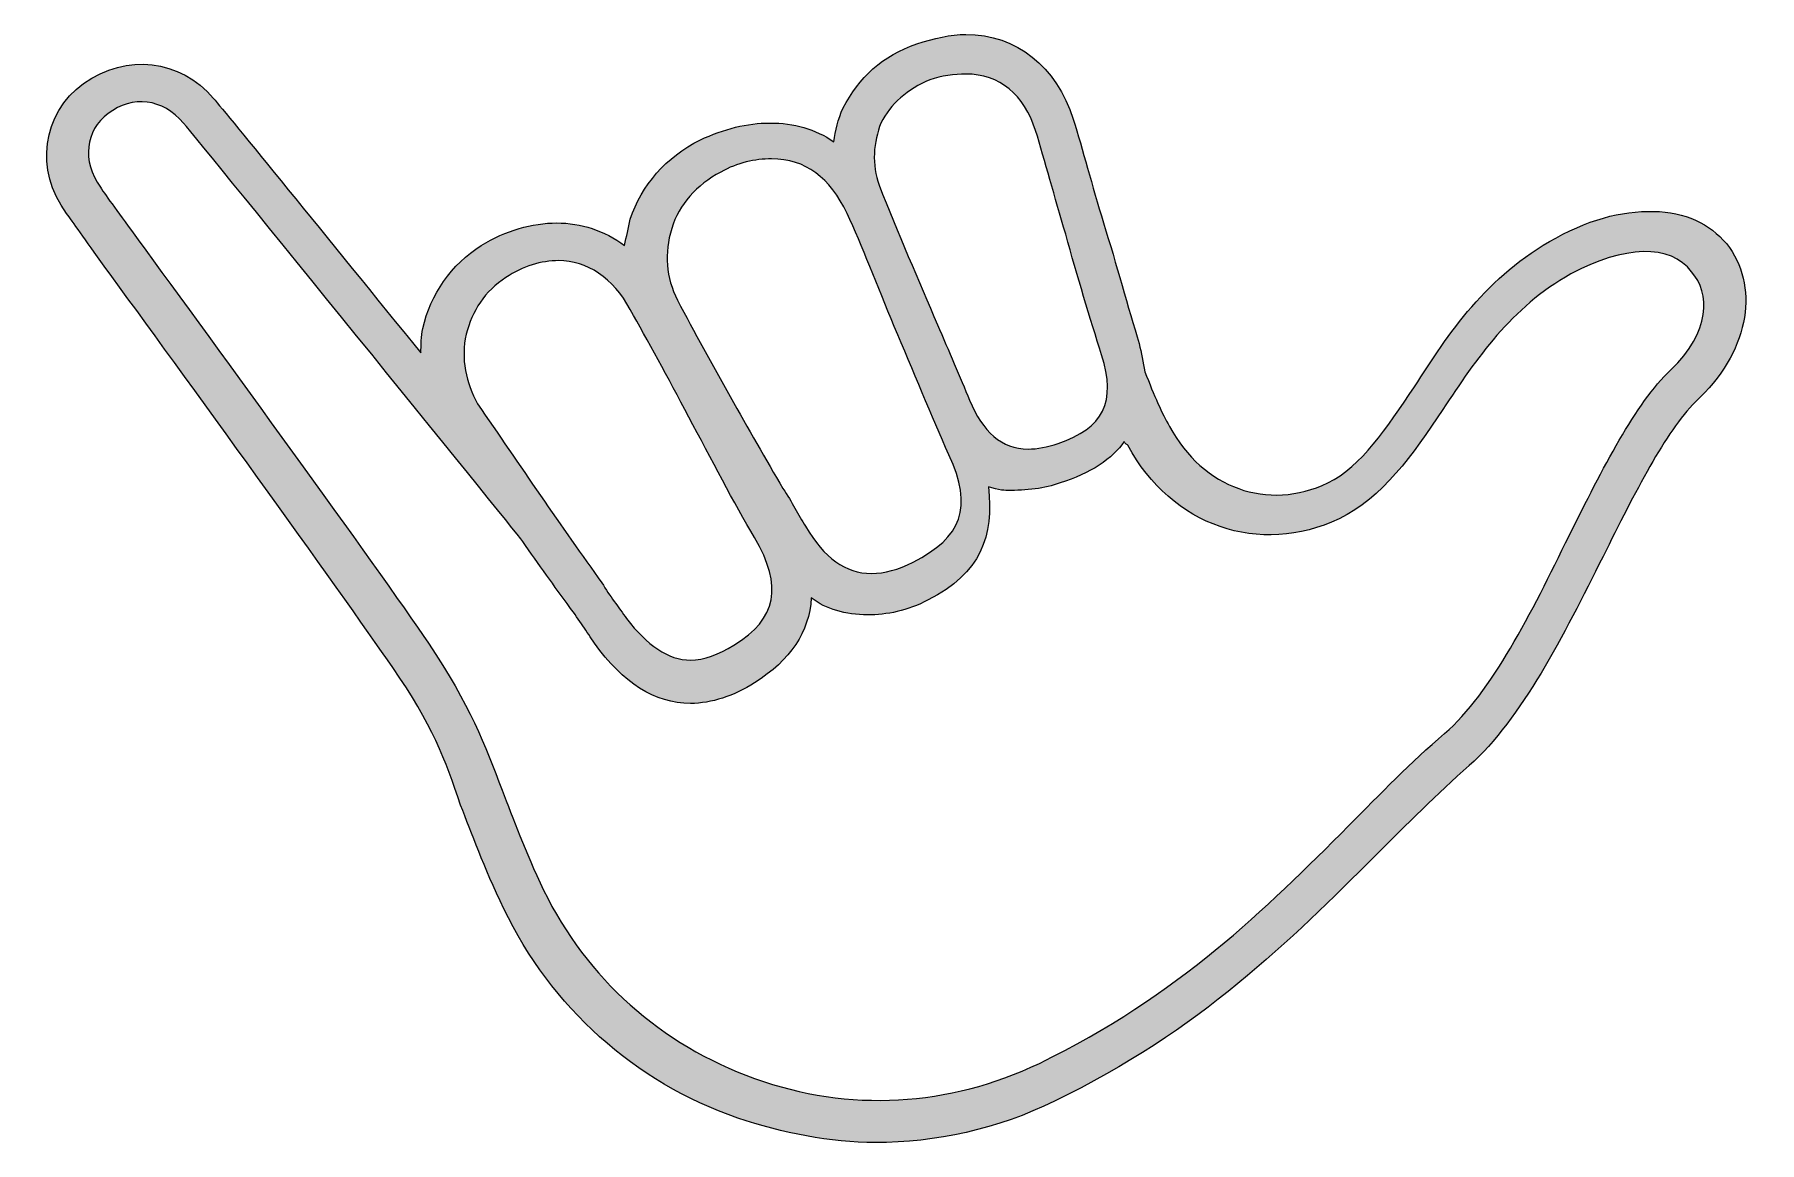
# Model space of a CAD drawing. Header units: inches. Extents: x 4.2 to 95.7, y 45.5 to 104.3.
import ezdxf

# ---------------------------------------------------------------- set-up
doc = ezdxf.new("R2010")
doc.units = ezdxf.units.IN
doc.header["$MEASUREMENT"] = 0
doc.layers.add('Layer 1', color=7, linetype='Continuous')

msp = doc.modelspace()

# ---------------------------------------------------------------- hatches: boundary and pattern name
at = {"layer": 'Layer 1', "true_color": 0xffffff}
h = msp.add_hatch(color=7, dxfattribs=at)
h.dxf.hatch_style = 2
edge = h.paths.add_edge_path()
edge.add_spline(control_points=[(94.1, 93), (93.3, 94.1), (92, 94.8), (90.4, 94.9), (88.7, 95), (86.9, 94.6), (84.9, 93.5), (81.2, 91.5), (79.2, 88.4), (77.4, 85.6), (75.9, 83.4), (74.6, 81.4), (72.8, 80.5), (69.6, 79), (66.2, 80.2), (64.4, 83.5), (64, 84.2), (63.6, 85.1), (63.1, 86.4), (63, 86.9), (62.9, 87.4), (62.8, 87.9), (62.2, 89.8), (61.6, 92.1), (60.9, 94.3), (60.3, 96.3), (59.8, 98.2), (59.3, 99.8), (58.4, 102.6), (56.3, 104.3), (53.6, 104.3), (52.8, 104.3), (51.9, 104.1), (51, 103.8), (49.2, 103.2), (47.9, 102), (47.1, 100.4), (46.8, 99.8), (46.7, 99.2), (46.6, 98.6), (45.6, 99.3), (44.5, 99.6), (43.2, 99.6), (42, 99.6), (40.8, 99.3), (39.5, 98.7), (37.7, 97.8), (36.4, 96.3), (35.8, 94.5), (35.7, 94), (35.6, 93.6), (35.5, 93.1), (34.4, 93.9), (33.2, 94.3), (31.9, 94.3), (30.6, 94.3), (29.2, 93.9), (27.9, 93.1), (26.3, 92.1), (25.2, 90.5), (24.8, 88.7), (24.7, 88.3), (24.7, 87.8), (24.7, 87.4), (19.9, 93.3), (14.4, 100.1), (13.7, 100.9), (11.9, 103), (9.1, 103.3), (6.8, 101.7), (4.6, 100.1), (4.2, 97.1), (5.9, 94.8), (6.2, 94.4), (6.9, 93.4), (7.9, 92), (12, 86.4), (20.4, 74.8), (23.2, 70.7), (25.3, 67.7), (26, 65.8), (26.8, 63.4), (27.4, 61.9), (28, 60.2), (29.1, 57.9), (31.6, 52.7), (36, 48.7), (41.5, 46.8), (43.9, 46), (46.4, 45.5), (48.8, 45.5), (52, 45.5), (55.3, 46.2), (58.3, 47.7), (66, 51.4), (70.9, 56.3), (75.3, 60.7), (77, 62.4), (78.6, 64), (80.3, 65.5), (83.1, 68), (85.3, 72.4), (87.4, 76.6), (89.1, 80), (90.7, 83.2), (92.3, 84.8), (95.1, 87.4), (95.7, 90.7), (94.1, 93)], knot_values=[0, 0, 0, 0, 1, 1, 1, 2, 2, 2, 3, 3, 3, 4, 4, 4, 5, 5, 5, 6, 6, 6, 7, 7, 7, 8, 8, 8, 9, 9, 9, 10, 10, 10, 11, 11, 11, 12, 12, 12, 13, 13, 13, 14, 14, 14, 15, 15, 15, 16, 16, 16, 17, 17, 17, 18, 18, 18, 19, 19, 19, 20, 20, 20, 21, 21, 21, 22, 22, 22, 23, 23, 23, 24, 24, 24, 25, 25, 25, 26, 26, 26, 27, 27, 27, 28, 28, 28, 29, 29, 29, 30, 30, 30, 31, 31, 31, 32, 32, 32, 33, 33, 33, 34, 34, 34, 35, 35, 35, 36, 36, 36, 36], degree=3, periodic=1)
edge = h.paths.add_edge_path()
edge.add_spline(control_points=[(49.1, 99.6), (49.6, 100.6), (50.5, 101.4), (51.7, 101.9), (52.3, 102.1), (53, 102.2), (53.6, 102.2), (55.4, 102.2), (56.7, 101.1), (57.3, 99.2), (57.8, 97.6), (58.3, 95.7), (58.9, 93.7), (59.5, 91.5), (60.2, 89.2), (60.8, 87.3), (61.6, 84.8), (60.9, 83.4), (58.5, 82.6), (57.9, 82.4), (57.4, 82.3), (56.9, 82.3), (56.9, 82.3), (56.9, 82.3), (56.9, 82.3), (55.5, 82.3), (54.5, 83.2), (53.8, 84.9), (53.3, 86.1), (52.7, 87.5), (52.1, 88.9), (51.1, 91.2), (50, 93.8), (49, 96.3), (48.6, 97.4), (48.7, 98.6), (49.1, 99.6)], knot_values=[0, 0, 0, 0, 1, 1, 1, 2, 2, 2, 3, 3, 3, 4, 4, 4, 5, 5, 5, 6, 6, 6, 7, 7, 7, 8, 8, 8, 9, 9, 9, 10, 10, 10, 11, 11, 11, 12, 12, 12, 12], degree=3, periodic=1)
edge = h.paths.add_edge_path()
edge.add_spline(control_points=[(38, 94), (38.4, 95.3), (39.3, 96.3), (40.6, 97), (41.5, 97.5), (42.4, 97.7), (43.3, 97.7), (45.1, 97.7), (46.4, 96.7), (47.3, 94.8), (48.1, 93.1), (48.9, 91), (49.8, 88.8), (50.8, 86.5), (51.8, 84), (52.7, 82), (54, 79.2), (53.4, 77.6), (50.8, 76.3), (50, 75.9), (49.3, 75.7), (48.6, 75.7), (48.6, 75.7), (48.6, 75.7), (48.6, 75.7), (47.2, 75.7), (46.1, 76.5), (45.1, 78.2), (44.7, 78.8), (44.4, 79.5), (43.9, 80.2), (42.1, 83.3), (40.1, 86.8), (38.3, 90.2), (37.7, 91.4), (37.6, 92.7), (38, 94)], knot_values=[0, 0, 0, 0, 1, 1, 1, 2, 2, 2, 3, 3, 3, 4, 4, 4, 5, 5, 5, 6, 6, 6, 7, 7, 7, 8, 8, 8, 9, 9, 9, 10, 10, 10, 11, 11, 11, 12, 12, 12, 12], degree=3, periodic=1)
edge = h.paths.add_edge_path()
edge.add_spline(control_points=[(27.1, 88.4), (27.4, 89.6), (28.1, 90.7), (29.2, 91.4), (30.1, 92), (31.1, 92.3), (32, 92.3), (33.5, 92.3), (34.9, 91.4), (35.8, 89.7), (36.7, 88.1), (37.8, 86.1), (38.9, 84), (40.1, 81.8), (41.3, 79.4), (42.4, 77.6), (43.9, 75), (43.6, 73.3), (41.3, 71.9), (40.5, 71.4), (39.7, 71.1), (39, 71.1), (39, 71.1), (39, 71.1), (39, 71.1), (37.8, 71.1), (36.7, 71.9), (35.6, 73.3), (35.2, 73.9), (34.7, 74.5), (34.3, 75.2), (32.2, 78.1), (29.9, 81.5), (27.7, 84.7), (27.1, 85.8), (26.8, 87.1), (27.1, 88.4)], knot_values=[0, 0, 0, 0, 1, 1, 1, 2, 2, 2, 3, 3, 3, 4, 4, 4, 5, 5, 5, 6, 6, 6, 7, 7, 7, 8, 8, 8, 9, 9, 9, 10, 10, 10, 11, 11, 11, 12, 12, 12, 12], degree=3, periodic=1)
edge = h.paths.add_edge_path()
edge.add_spline(control_points=[(91, 86.5), (89.1, 84.7), (87.4, 81.3), (85.6, 77.7), (83.6, 73.6), (81.5, 69.4), (79, 67.2), (77.2, 65.7), (75.6, 64), (73.9, 62.3), (69.5, 57.9), (64.9, 53.3), (57.5, 49.7), (52.7, 47.4), (47.4, 47.1), (42.4, 48.9), (37.4, 50.7), (33.5, 54.2), (31.2, 58.9), (30.2, 61), (29.6, 62.7), (29, 64.2), (28.1, 66.6), (27.3, 68.7), (25.1, 72), (22.3, 76.1), (13.8, 87.8), (9.7, 93.4), (8.7, 94.8), (8, 95.7), (7.7, 96.2), (6.7, 97.6), (6.9, 99.2), (8.1, 100.1), (9.4, 101.1), (11, 100.9), (12.1, 99.6), (13.3, 98.2), (29.4, 78.3), (30.1, 77.4), (30.9, 76.2), (31.8, 75), (32.6, 73.9), (33.1, 73.2), (33.5, 72.6), (33.9, 72), (35.4, 69.9), (37.1, 68.8), (39, 68.8), (39, 68.8), (39, 68.8), (39, 68.8), (40.1, 68.8), (41.3, 69.2), (42.4, 69.9), (44.3, 71.1), (45.3, 72.6), (45.4, 74.4), (46.2, 73.8), (47.2, 73.5), (48.4, 73.5), (48.4, 73.5), (48.4, 73.5), (48.4, 73.5), (49.4, 73.5), (50.5, 73.7), (51.6, 74.3), (54.4, 75.7), (55.1, 77.7), (54.8, 80.3), (55.3, 80.1), (55.8, 80.1), (55.8, 80.1), (55.8, 80.1), (55.8, 80.1), (55.8, 80.1), (56.8, 80.1), (57.8, 80.2), (58.6, 80.5), (60.2, 81), (61.4, 81.8), (62, 82.7), (62, 82.6), (62.2, 82.5), (62.2, 82.5), (64.5, 78.2), (69.2, 76.6), (73.4, 78.6), (75.7, 79.7), (77.3, 82), (78.9, 84.4), (80.7, 87.1), (82.5, 89.8), (85.7, 91.6), (88.5, 93.1), (91, 93.2), (92.1, 91.7), (93.1, 90.6), (93.1, 88.5), (91, 86.5)], knot_values=[0, 0, 0, 0, 1, 1, 1, 2, 2, 2, 3, 3, 3, 4, 4, 4, 5, 5, 5, 6, 6, 6, 7, 7, 7, 8, 8, 8, 9, 9, 9, 10, 10, 10, 11, 11, 11, 12, 12, 12, 13, 13, 13, 14, 14, 14, 15, 15, 15, 16, 16, 16, 17, 17, 17, 18, 18, 18, 19, 19, 19, 20, 20, 20, 21, 21, 21, 22, 22, 22, 23, 23, 23, 24, 24, 24, 25, 25, 25, 26, 26, 26, 27, 27, 27, 28, 28, 28, 29, 29, 29, 30, 30, 30, 31, 31, 31, 32, 32, 32, 33, 33, 33, 33], degree=3, periodic=1)

# ---------------------------------------------------------------- linework, layer by layer
at = {"layer": 'Layer 1', "lineweight": 0}
for points, knots in [([(94.1, 93), (93.3, 94.1), (92, 94.8), (90.4, 94.9), (88.7, 95), (86.9, 94.6), (84.9, 93.5), (81.2, 91.5), (79.2, 88.4), (77.4, 85.6), (75.9, 83.4), (74.6, 81.4), (72.8, 80.5), (69.6, 79), (66.2, 80.2), (64.4, 83.5), (64, 84.2), (63.6, 85.1), (63.1, 86.4), (63, 86.9), (62.9, 87.4), (62.8, 87.9), (62.2, 89.8), (61.6, 92.1), (60.9, 94.3), (60.3, 96.3), (59.8, 98.2), (59.3, 99.8), (58.4, 102.6), (56.3, 104.3), (53.6, 104.3), (52.8, 104.3), (51.9, 104.1), (51, 103.8), (49.2, 103.2), (47.9, 102), (47.1, 100.4), (46.8, 99.8), (46.7, 99.2), (46.6, 98.6), (45.6, 99.3), (44.5, 99.6), (43.2, 99.6), (42, 99.6), (40.8, 99.3), (39.5, 98.7), (37.7, 97.8), (36.4, 96.3), (35.8, 94.5), (35.7, 94), (35.6, 93.6), (35.5, 93.1), (34.4, 93.9), (33.2, 94.3), (31.9, 94.3), (30.6, 94.3), (29.2, 93.9), (27.9, 93.1), (26.3, 92.1), (25.2, 90.5), (24.8, 88.7), (24.7, 88.3), (24.7, 87.8), (24.7, 87.4), (19.9, 93.3), (14.4, 100.1), (13.7, 100.9), (11.9, 103), (9.1, 103.3), (6.8, 101.7), (4.6, 100.1), (4.2, 97.1), (5.9, 94.8), (6.2, 94.4), (6.9, 93.4), (7.9, 92), (12, 86.4), (20.4, 74.8), (23.2, 70.7), (25.3, 67.7), (26, 65.8), (26.8, 63.4), (27.4, 61.9), (28, 60.2), (29.1, 57.9), (31.6, 52.7), (36, 48.7), (41.5, 46.8), (43.9, 46), (46.4, 45.5), (48.8, 45.5), (52, 45.5), (55.3, 46.2), (58.3, 47.7), (66, 51.4), (70.9, 56.3), (75.3, 60.7), (77, 62.4), (78.6, 64), (80.3, 65.5), (83.1, 68), (85.3, 72.4), (87.4, 76.6), (89.1, 80), (90.7, 83.2), (92.3, 84.8), (95.1, 87.4), (95.7, 90.7), (94.1, 93)], [0, 0, 0, 0, 1, 1, 1, 2, 2, 2, 3, 3, 3, 4, 4, 4, 5, 5, 5, 6, 6, 6, 7, 7, 7, 8, 8, 8, 9, 9, 9, 10, 10, 10, 11, 11, 11, 12, 12, 12, 13, 13, 13, 14, 14, 14, 15, 15, 15, 16, 16, 16, 17, 17, 17, 18, 18, 18, 19, 19, 19, 20, 20, 20, 21, 21, 21, 22, 22, 22, 23, 23, 23, 24, 24, 24, 25, 25, 25, 26, 26, 26, 27, 27, 27, 28, 28, 28, 29, 29, 29, 30, 30, 30, 31, 31, 31, 32, 32, 32, 33, 33, 33, 34, 34, 34, 35, 35, 35, 36, 36, 36, 36]), ([(49.1, 99.6), (49.6, 100.6), (50.5, 101.4), (51.7, 101.9), (52.3, 102.1), (53, 102.2), (53.6, 102.2), (55.4, 102.2), (56.7, 101.1), (57.3, 99.2), (57.8, 97.6), (58.3, 95.7), (58.9, 93.7), (59.5, 91.5), (60.2, 89.2), (60.8, 87.3), (61.6, 84.8), (60.9, 83.4), (58.5, 82.6), (57.9, 82.4), (57.4, 82.3), (56.9, 82.3), (56.9, 82.3), (56.9, 82.3), (56.9, 82.3), (55.5, 82.3), (54.5, 83.2), (53.8, 84.9), (53.3, 86.1), (52.7, 87.5), (52.1, 88.9), (51.1, 91.2), (50, 93.8), (49, 96.3), (48.6, 97.4), (48.7, 98.6), (49.1, 99.6)], [0, 0, 0, 0, 1, 1, 1, 2, 2, 2, 3, 3, 3, 4, 4, 4, 5, 5, 5, 6, 6, 6, 7, 7, 7, 8, 8, 8, 9, 9, 9, 10, 10, 10, 11, 11, 11, 12, 12, 12, 12]), ([(91, 86.5), (89.1, 84.7), (87.4, 81.3), (85.6, 77.7), (83.6, 73.6), (81.5, 69.4), (79, 67.2), (77.2, 65.7), (75.6, 64), (73.9, 62.3), (69.5, 57.9), (64.9, 53.3), (57.5, 49.7), (52.7, 47.4), (47.4, 47.1), (42.4, 48.9), (37.4, 50.7), (33.5, 54.2), (31.2, 58.9), (30.2, 61), (29.6, 62.7), (29, 64.2), (28.1, 66.6), (27.3, 68.7), (25.1, 72), (22.3, 76.1), (13.8, 87.8), (9.7, 93.4), (8.7, 94.8), (8, 95.7), (7.7, 96.2), (6.7, 97.6), (6.9, 99.2), (8.1, 100.1), (9.4, 101.1), (11, 100.9), (12.1, 99.6), (13.3, 98.2), (29.4, 78.3), (30.1, 77.4), (30.9, 76.2), (31.8, 75), (32.6, 73.9), (33.1, 73.2), (33.5, 72.6), (33.9, 72), (35.4, 69.9), (37.1, 68.8), (39, 68.8), (39, 68.8), (39, 68.8), (39, 68.8), (40.1, 68.8), (41.3, 69.2), (42.4, 69.9), (44.3, 71.1), (45.3, 72.6), (45.4, 74.4), (46.2, 73.8), (47.2, 73.5), (48.4, 73.5), (48.4, 73.5), (48.4, 73.5), (48.4, 73.5), (49.4, 73.5), (50.5, 73.7), (51.6, 74.3), (54.4, 75.7), (55.1, 77.7), (54.8, 80.3), (55.3, 80.1), (55.8, 80.1), (55.8, 80.1), (55.8, 80.1), (55.8, 80.1), (55.8, 80.1), (56.8, 80.1), (57.8, 80.2), (58.6, 80.5), (60.2, 81), (61.4, 81.8), (62, 82.7), (62, 82.6), (62.2, 82.5), (62.2, 82.5), (64.5, 78.2), (69.2, 76.6), (73.4, 78.6), (75.7, 79.7), (77.3, 82), (78.9, 84.4), (80.7, 87.1), (82.5, 89.8), (85.7, 91.6), (88.5, 93.1), (91, 93.2), (92.1, 91.7), (93.1, 90.6), (93.1, 88.5), (91, 86.5)], [0, 0, 0, 0, 1, 1, 1, 2, 2, 2, 3, 3, 3, 4, 4, 4, 5, 5, 5, 6, 6, 6, 7, 7, 7, 8, 8, 8, 9, 9, 9, 10, 10, 10, 11, 11, 11, 12, 12, 12, 13, 13, 13, 14, 14, 14, 15, 15, 15, 16, 16, 16, 17, 17, 17, 18, 18, 18, 19, 19, 19, 20, 20, 20, 21, 21, 21, 22, 22, 22, 23, 23, 23, 24, 24, 24, 25, 25, 25, 26, 26, 26, 27, 27, 27, 28, 28, 28, 29, 29, 29, 30, 30, 30, 31, 31, 31, 32, 32, 32, 33, 33, 33, 33]), ([(38, 94), (38.4, 95.3), (39.3, 96.3), (40.6, 97), (41.5, 97.5), (42.4, 97.7), (43.3, 97.7), (45.1, 97.7), (46.4, 96.7), (47.3, 94.8), (48.1, 93.1), (48.9, 91), (49.8, 88.8), (50.8, 86.5), (51.8, 84), (52.7, 82), (54, 79.2), (53.4, 77.6), (50.8, 76.3), (50, 75.9), (49.3, 75.7), (48.6, 75.7), (48.6, 75.7), (48.6, 75.7), (48.6, 75.7), (47.2, 75.7), (46.1, 76.5), (45.1, 78.2), (44.7, 78.8), (44.4, 79.5), (43.9, 80.2), (42.1, 83.3), (40.1, 86.8), (38.3, 90.2), (37.7, 91.4), (37.6, 92.7), (38, 94)], [0, 0, 0, 0, 1, 1, 1, 2, 2, 2, 3, 3, 3, 4, 4, 4, 5, 5, 5, 6, 6, 6, 7, 7, 7, 8, 8, 8, 9, 9, 9, 10, 10, 10, 11, 11, 11, 12, 12, 12, 12]), ([(27.1, 88.4), (27.4, 89.6), (28.1, 90.7), (29.2, 91.4), (30.1, 92), (31.1, 92.3), (32, 92.3), (33.5, 92.3), (34.9, 91.4), (35.8, 89.7), (36.7, 88.1), (37.8, 86.1), (38.9, 84), (40.1, 81.8), (41.3, 79.4), (42.4, 77.6), (43.9, 75), (43.6, 73.3), (41.3, 71.9), (40.5, 71.4), (39.7, 71.1), (39, 71.1), (39, 71.1), (39, 71.1), (39, 71.1), (37.8, 71.1), (36.7, 71.9), (35.6, 73.3), (35.2, 73.9), (34.7, 74.5), (34.3, 75.2), (32.2, 78.1), (29.9, 81.5), (27.7, 84.7), (27.1, 85.8), (26.8, 87.1), (27.1, 88.4)], [0, 0, 0, 0, 1, 1, 1, 2, 2, 2, 3, 3, 3, 4, 4, 4, 5, 5, 5, 6, 6, 6, 7, 7, 7, 8, 8, 8, 9, 9, 9, 10, 10, 10, 11, 11, 11, 12, 12, 12, 12])]:
    msp.add_open_spline(points, degree=3, knots=knots, dxfattribs=at)

doc.saveas('drawing.dxf')
